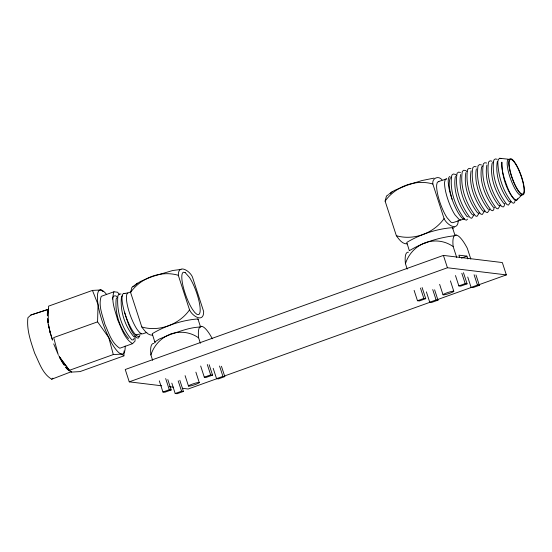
<?xml version="1.0" encoding="UTF-8"?>
<svg xmlns="http://www.w3.org/2000/svg" width="552" height="552" viewBox="0 0 552 552"><rect width="100%" height="100%" fill="white"/><g stroke="black" fill="none" stroke-linecap="round" stroke-linejoin="round"><path stroke-width="0.83" d="M48.976 327.798L48.624 326.356A33.996 8.335 70.3 0 1 48.114 323.665L48.562 306.153L92.453 290.414L101.016 289.959A33.976 8.335 70.3 0 1 106.605 294.471M70.849 371.668L71.643 372.096L80.012 371.599L123.903 355.861L121.861 354.115L113.298 354.57L108.772 337.562L97.573 321.85L98.049 304.566L92.453 290.414M123.903 355.861L124.09 350.941M152.573 335.188C147.619 335.43 144.417 330.51 141.809 326.977L130.576 292.408L131.921 287.33L135.13 285.481L132.839 286.405M178.303 275.289C178.22 263.373 189.847 270.859 192.441 277.007L203.674 311.576C203.757 323.493 192.13 316.006 189.536 309.865L178.303 275.289C161.087 270.163 140.794 277.773 130.576 292.408M407.114 243.908C402.16 244.143 398.958 239.23 396.35 235.697L385.117 201.121L386.462 196.05L388.491 194.628M458.215 220.296C458.298 232.213 446.671 224.726 444.077 218.578L432.844 184.009C431.823 178.227 438.502 175.163 442.09 179.89M48.134 309.637L47.389 315.868L47.313 313.708L48.21 309.513M517.569 198.727L516.534 200.362L514.195 199.548C505.832 189.391 501.727 174.722 501.865 162.171C501.402 168.036 503.01 173.811 504.611 179.407C507.281 186.562 509.475 194.946 515.478 200.024M493.992 208.056L493.736 209.719L492.736 210.747L491.19 210.243C481.786 198.113 475.513 181.139 478.066 165.772L479.509 164.586L481.496 164.938M504.493 204.288L504.238 205.951L503.231 206.986L501.685 206.476C492.281 194.345 486.015 177.371 488.568 162.005L490.01 160.818L491.991 161.17M514.995 200.521L514.74 202.184L513.733 203.219L512.187 202.708C502.913 191.42 498.221 176.15 497.794 161.681L498.497 159.273L499.705 158.279L508.571 159.245A19.175 4.706 70.3 0 0 511.38 181.063A19.175 4.706 70.3 0 0 522.364 194.401M112.332 299.122L112.649 297.597L113.919 295.969L115.754 295.872L116.9 296.583M119.57 294.706L117.541 292.215L113.947 291.78C110.786 301.082 115.285 310.735 117.59 319.712C121.516 328.143 124.193 338.452 132.535 343.675L135.047 341.095L135.04 337.099M455.359 176.392C452.944 190.219 458.574 205.51 466.944 216.494L468.317 216.957M460.609 174.508C458.194 188.335 463.825 203.626 472.195 214.611L473.568 215.08M465.86 172.631C463.445 186.452 469.076 201.742 477.445 212.727L478.819 213.196M471.104 170.747C468.696 184.568 474.327 199.858 482.696 210.843L484.063 211.312M476.355 168.864C473.947 182.684 479.571 197.975 487.947 208.966L489.313 209.429M486.857 165.096C484.449 178.917 490.072 194.214 498.449 205.199L499.815 205.661M497.359 161.329C494.944 175.156 500.574 190.447 508.944 201.432L510.317 201.901M474.106 214.776L471.732 218.281L470.187 217.771C460.782 205.641 454.517 188.667 457.07 173.3L458.512 172.114L460.492 172.465M479.357 212.893L476.983 216.398L475.438 215.887C466.033 203.757 459.768 186.783 462.321 171.417L463.763 170.23L465.743 170.582L466.944 171.513M484.608 211.009L482.234 214.514L480.688 214.003C471.284 201.873 465.019 184.899 467.565 169.54L469.014 168.346L470.994 168.698M489.514 209.746L487.485 212.63L485.939 212.12C476.535 199.996 470.263 183.016 472.816 167.656L474.258 166.462L476.245 166.814M500.353 205.365L497.98 208.87L496.434 208.359C487.03 196.229 480.764 179.255 483.317 163.889L484.759 162.702L486.74 163.054M510.855 201.597L508.482 205.102L506.936 204.592C497.531 192.462 491.266 175.488 493.819 160.121L495.261 158.935L497.242 159.286M134.053 338.452L133.225 339.922L131.825 339.859C121.737 328.198 116.32 311.08 117.9 295.713L119.163 294.085L120.998 293.988M139.304 336.568L138.469 338.038L137.075 337.983C129.899 331.352 127.422 321.167 124.531 312.163M130.927 291.842L127.747 292.988L126.781 294.375L126.401 297.059A21.79 5.347 70.3 0 0 137.324 329.73L139.504 332.421L141.395 333.815L142.871 333.822L146.853 332.394M189.536 309.865C179.317 324.493 159.024 332.104 141.809 326.977M385.117 201.121C395.336 186.493 415.628 178.882 432.844 184.009M444.077 218.578C433.858 233.206 413.565 240.824 396.35 235.697M117.376 297.273L116.21 298.742C114.685 312.57 119.542 327.985 128.526 338.555M122.24 295.879L121.461 296.866C119.936 310.686 124.793 326.101 133.777 336.672L135.012 336.734M467.489 219.13L466.481 220.165L464.936 219.655C455.531 207.524 449.266 190.55 451.819 175.184L453.261 173.997L455.241 174.349L456.442 175.281M516.534 200.362L521.426 195.38M446.851 178.882L438.309 181.601L437.198 182.629L436.666 184.989A21.79 5.347 70.3 0 0 446.947 217.585L451.156 222.332L452.75 222.704L464.646 218.799M446.257 178.744L445.153 179.779L444.615 182.139A21.79 5.347 70.3 0 0 454.903 214.735L459.112 219.482L460.706 219.848M48.652 309.217L30.857 315.019L27.904 317.717C26.482 329.937 30.864 341.771 34.652 353.176C39.206 362.367 42.366 373.704 51.722 379.224L71.67 371.572M51.722 379.224L52.902 378.148M136.171 284.308L140.484 281.472L149.792 277.518M406.444 185.479L395.025 190.192L392.134 191.806L390.712 193.027L390.851 193.766M409.432 250.649C422.811 242.466 438.764 237.629 454.289 235.773M451.426 177.199L450.108 178.275C447.81 185.127 450.418 192.475 452.053 199.203M482.931 165.904L481.606 166.98C479.198 180.801 484.822 196.098 493.198 207.083L494.564 207.545M493.426 162.136L492.108 163.213C489.693 177.04 495.323 192.331 503.693 203.315L505.066 203.778M134.502 285.356L137.6 283.086M389.043 194.076L392.134 191.806M452.433 228.707L454.289 227.341M407.148 185.224L421.983 180.538L433.962 178.13M150.496 277.263L152.607 276.511M153.346 276.241L172.721 270.508L181.028 269.431M113.947 291.78L101.223 296.348C98.063 305.642 102.562 315.295 104.866 324.279C108.785 332.704 111.463 343.02 119.805 348.236L132.535 343.675M97.573 321.85L53.682 337.589L58.208 354.598L53.723 343.896M113.298 354.57L69.407 370.309L59.368 356.854L69.407 370.309L71.449 372.055M170.623 334.381L159.211 339.094L154.891 341.929L155.029 342.675L152.221 333.698C165.862 325.563 182.105 320.132 197.947 318.932L200.617 327.163M201.687 326.363L199.748 327.053C189.971 327.453 180.573 331.131 171.327 334.132L170.754 334.063M454.938 235.538L456.228 235.076M478.75 284.797L506.343 274.896L502.334 262.552L443.415 255.403L125.242 369.509L129.251 381.853L161.701 385.793M461.355 258.143L466.923 256.142L467.813 258.888M129.251 381.853L447.43 267.755L506.343 274.896M159.314 380.859L162.937 392.01L169.305 389.726L171.189 389.953L167.822 379.597M200.68 366.024L204.302 377.175L210.664 374.891L212.554 375.118L209.187 364.768M414.117 290.373L417.478 300.73L423.839 298.446L425.73 298.673L422.107 287.523M455.476 275.538L458.843 285.895L465.205 283.611L467.089 283.838L463.466 272.688M171.189 389.953L164.827 392.237L162.937 392.01M212.554 375.118L206.186 377.402L204.302 377.175M425.73 298.673L419.361 300.957L417.478 300.73M467.089 283.838L460.727 286.122L458.843 285.895M171.831 383.136L175.191 393.493L181.56 391.216L183.443 391.444L179.821 380.287M213.189 368.308L216.556 378.665L222.918 376.381L224.809 376.609L221.442 366.252M426.372 291.856L429.732 302.213L436.101 299.929L437.984 300.157L434.617 289.8M467.73 277.021L471.097 287.378L477.459 285.094L479.343 285.329L475.983 274.972M217.391 378.52L188.17 389.001L182.195 388.277M224.698 375.905L430.049 302.261M437.356 299.639L471.442 287.413M183.443 391.444L177.082 393.721L175.191 393.493M224.809 376.609L218.44 378.893L216.556 378.665M437.984 300.157L431.623 302.441L429.732 302.213M479.343 285.329L472.981 287.606L471.097 287.378M30.857 315.019L48.604 309.258M135.723 334.809L141.395 333.815M123.379 293.574L127.747 292.988M425.295 242.776L425.868 242.845M466.923 256.142L458.905 255.169L459.574 257.232M169.388 386.724L173.652 387.242M454.917 235.131L452.481 227.652C436.646 228.845 420.403 234.283 406.762 242.418L409.329 250.642M501.451 158.59L499.705 158.279M438.309 181.601L438.895 181.739M101.016 289.959L103.058 291.697M58.96 356.157L58.657 355.529M59.595 357.116L64.411 365.272L63.087 363.596A33.996 8.335 70.3 0 1 59.685 357.606M470.821 259.088L467.309 248.283A32.685 8.018 70.3 0 0 453.171 246.571A32.685 31.45 -83.1 0 0 405.444 263.683L407.197 269.086M474.092 274.744L477.459 285.094M453.171 246.571L456.683 257.37M461.838 273.254L465.205 283.611M443.415 255.403L447.43 267.755M450.425 280.878L453.806 291.283A5.665 0.669 -18 0 1 445.837 294.471A5.665 0.669 -18 0 1 445.595 293.326A5.665 0.669 -18 0 1 453.806 291.283M439.64 284.363L443.021 294.768M432.733 289.572L436.101 299.929M420.479 288.089L423.839 298.446M219.558 366.024L222.918 376.381M152.656 360.366L150.903 354.964A32.685 31.45 -83.1 0 1 198.63 337.852L200.383 343.254M207.304 364.534L210.664 374.891M195.884 372.158L199.265 382.564A5.665 0.669 -18 0 1 191.302 385.751A5.665 0.669 -18 0 1 191.054 384.606A5.665 0.669 -18 0 1 199.265 382.564M185.099 375.65L188.48 386.048M178.192 380.859L181.56 391.216M165.676 378.575L169.305 389.726M50.37 333.498L52.509 340.094L49.542 329.999L49.542 330.386A33.996 8.335 70.3 0 0 50.287 333.222L48.514 324.376M452.481 227.652L452.619 228.397M197.947 318.932L198.078 319.677M48.259 322.748L47.624 318.676L47.934 322.54M48.797 326.57L49.059 328.371M150.903 354.964A32.685 8.018 70.3 0 1 153.96 343.475M198.63 337.852A32.685 8.018 70.3 0 1 212.361 338.79M139.96 335.395A22.77 5.582 70.3 0 1 126.07 316.848A22.77 5.582 70.3 0 1 124.918 293.554M405.444 263.683A32.685 8.018 70.3 0 1 408.501 252.195M463.39 219.027A22.77 5.582 70.3 0 1 451.115 196.388A22.77 5.582 70.3 0 1 450.011 176.474M121.557 354.08A33.976 8.335 70.3 0 1 108.772 337.562M108.323 336.63A33.976 8.335 70.3 0 1 98.194 305.463M98.049 304.566A33.976 8.335 70.3 0 1 100.712 289.924M125.173 346.049A33.976 8.335 70.3 0 1 121.861 354.115M185.182 272.598L183.533 272.219A22.494 5.52 70.3 0 0 183.16 286.529A22.494 5.52 70.3 0 0 192.455 309.368L194.752 312.466L196.795 314.267L198.444 314.647A22.494 5.52 70.3 0 0 198.823 300.336A22.494 5.52 70.3 0 0 189.529 277.504L185.182 272.598M69.545 370.834L67.641 369.585A33.996 8.335 70.3 0 1 66.136 367.901L65.653 367.101L69.545 370.834M509.806 169.278A18.299 4.485 70.3 0 0 522.723 193.98A18.299 4.485 70.3 0 0 517.231 166.959A18.299 4.485 70.3 0 0 509.806 169.278M509.482 168.926A19.175 4.706 70.3 0 0 523.013 194.808A19.175 4.706 70.3 0 0 517.265 166.49A19.175 4.706 70.3 0 0 509.482 168.926"/></g></svg>
